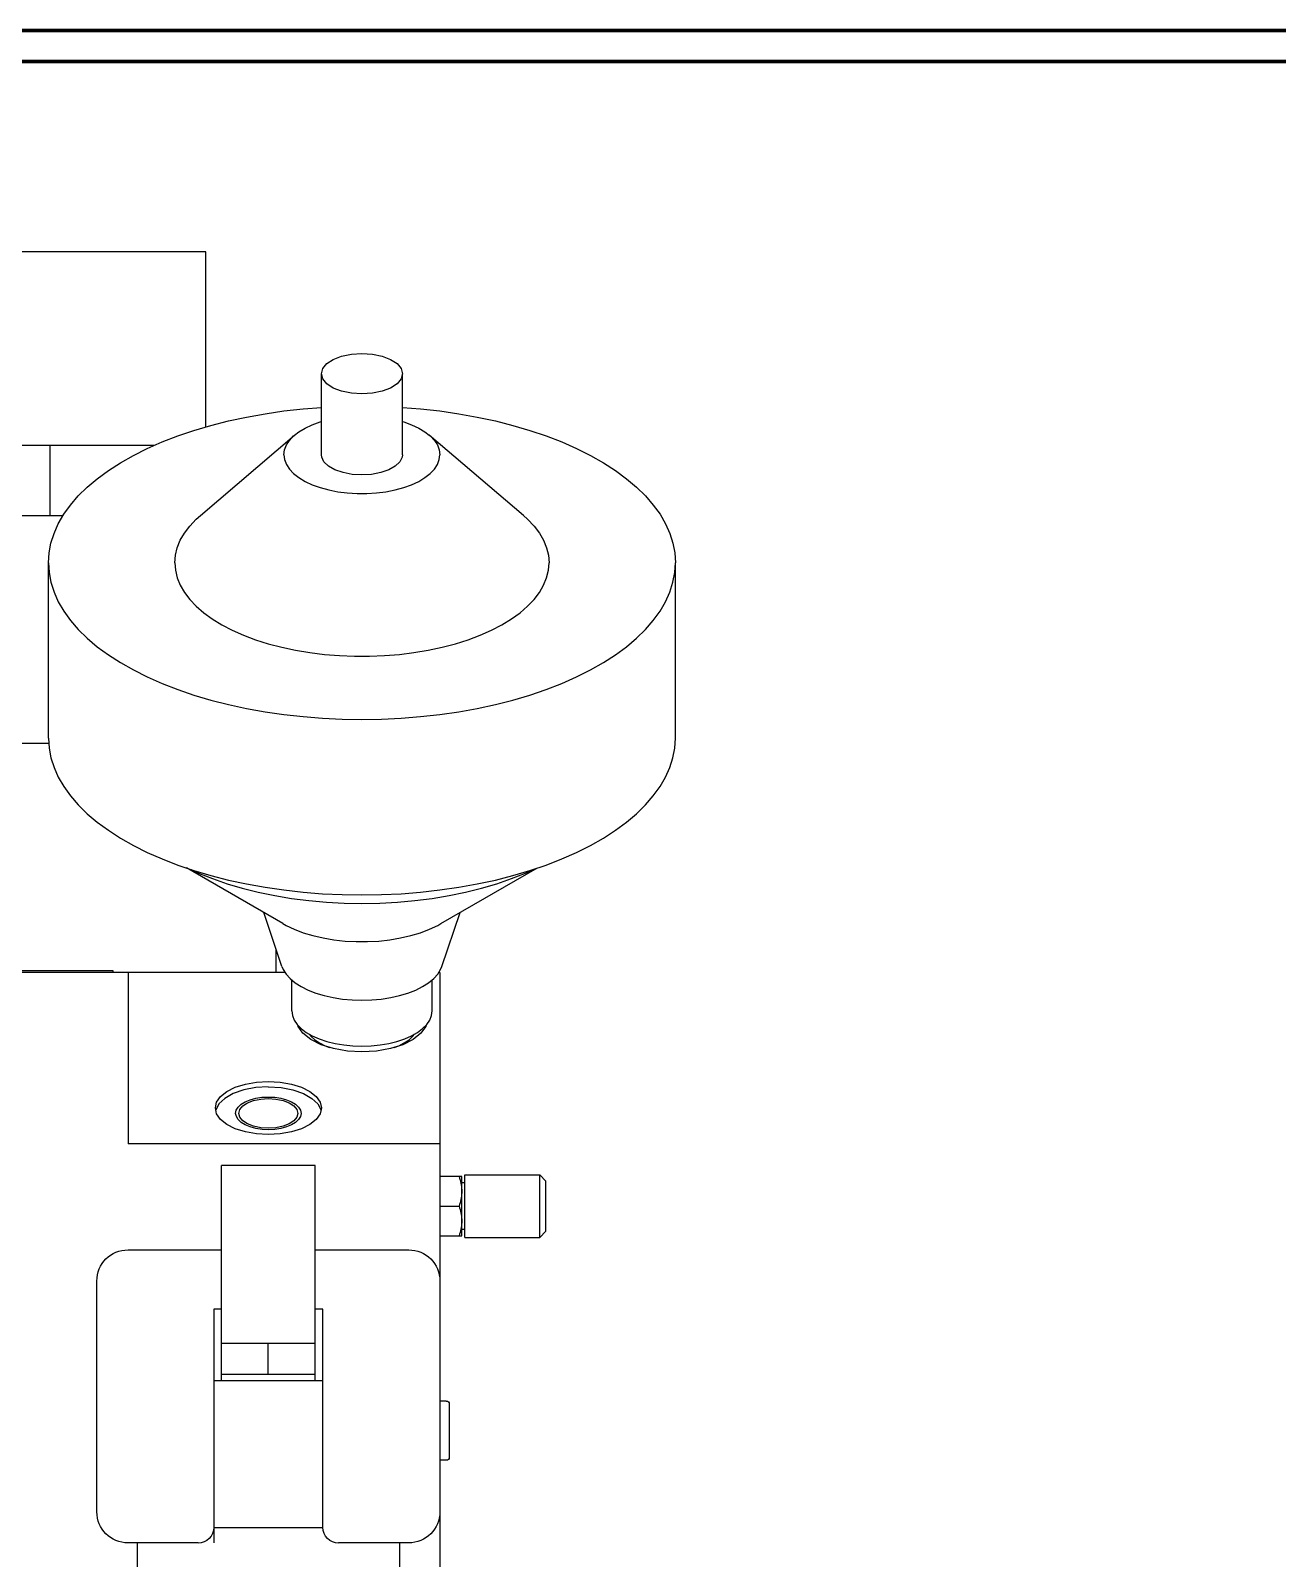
# Model space of a CAD drawing. Extents: x 0 to 34, y 0 to 22.
# Drawn here: x 9.833 to 11.67, y 8.605 to 10.855 of the extents above; entities that cross this region are included whole.
import ezdxf

# ---------------------------------------------------------------- set-up
doc = ezdxf.new("R2010")
doc.units = 0
doc.header["$LTSCALE"] = 0.375
doc.header["$MEASUREMENT"] = 0
doc.linetypes.add('PHANTOM', pattern=[2.5, 1.25, -0.25, 0.25, -0.25, 0.25, -0.25])
doc.layers.get('0').update_dxf_attribs({"color": 4})
for name, color, linetype in [('_GEOM_251_CONT_67108_0_LEFT_', 251, 'Continuous'), ('_GEOM_251_PHAN_67108_0_LEFT_', 251, 'PHANTOM'), ('TEXT', 7, 'Continuous')]:
    doc.layers.add(name, color=color, linetype=linetype)

# ---------------------------------------------------------------- blocks, each defined once
blk = doc.blocks.new('A$C30462145')
at = {"layer": '_GEOM_251_CONT_67108_0_LEFT_', "linetype": 'Continuous', "lineweight": -3}
for p, q in [((-0.5452, 3.2184), (-0.5497, 3.2142)), ((-0.5393, 3.222), (-0.5452, 3.2184)), ((-0.5319, 3.225), (-0.5393, 3.222)), ((-0.5236, 3.2272), (-0.5319, 3.225)), ((-0.5146, 3.2286), (-0.5236, 3.2272)), ((-0.5052, 3.229), (-0.5146, 3.2286)), ((-0.4957, 3.2286), (-0.5052, 3.229)), ((-0.4867, 3.2272), (-0.4957, 3.2286)), ((-0.4785, 3.225), (-0.4867, 3.2272)), ((-0.4712, 3.222), (-0.4785, 3.225)), ((-0.4652, 3.2183), (-0.4712, 3.222)), ((-0.5524, 3.2097), (-0.5534, 3.205)), ((-0.5534, 3.205), (-0.5525, 3.2003)), ((-0.5525, 3.2003), (-0.5498, 3.1958)), ((-0.5497, 3.2142), (-0.5524, 3.2097)), ((-0.4607, 3.2141), (-0.4652, 3.2183)), ((-0.4608, 3.1957), (-0.4581, 3.2002)), ((-0.458, 3.2096), (-0.4607, 3.2141)), ((-0.4581, 3.2002), (-0.4571, 3.205)), ((-0.4571, 3.205), (-0.458, 3.2096)), ((-0.5498, 3.1958), (-0.5453, 3.1917)), ((-0.5453, 3.1917), (-0.5393, 3.188)), ((-0.5393, 3.188), (-0.532, 3.185)), ((-0.532, 3.185), (-0.5237, 3.1827)), ((-0.5237, 3.1827), (-0.5148, 3.1814)), ((-0.5148, 3.1814), (-0.5052, 3.1809)), ((-0.5052, 3.1809), (-0.4959, 3.1814)), ((-0.4959, 3.1814), (-0.4869, 3.1827)), ((-0.4869, 3.1827), (-0.4786, 3.1849)), ((-0.4786, 3.1849), (-0.4712, 3.188)), ((-0.4712, 3.188), (-0.4652, 3.1916)), ((-0.4652, 3.1916), (-0.4608, 3.1957))]:
    blk.add_line(p, q, dxfattribs=at)
at = {"layer": '_GEOM_251_PHAN_67108_0_LEFT_', "linetype": 'Continuous', "lineweight": -3, "ltscale": 0.1059}
blk.add_line((-0.4134, 4.2162), (-0.4134, 4.4738), dxfattribs=at)
at = {"layer": '_GEOM_251_PHAN_67108_0_LEFT_', "linetype": 'Continuous', "lineweight": -3, "ltscale": 0.9256}
blk.add_line((-0.4134, 4.4738), (0.4134, 4.4738), dxfattribs=at)
at = {"layer": '_GEOM_251_PHAN_67108_0_LEFT_', "linetype": 'Continuous', "lineweight": -3}
for p, q in [((-0.6585, 4.3234), (-0.6729, 4.3204)), ((-0.643, 4.3244), (-0.6585, 4.3234)), ((-0.6276, 4.3234), (-0.643, 4.3244)), ((-0.6132, 4.3204), (-0.6276, 4.3234)), ((-0.7007, 4.3023), (-0.7028, 4.2945)), ((-0.6948, 4.3095), (-0.7007, 4.3023)), ((-0.6853, 4.3156), (-0.6948, 4.3095)), ((-0.6729, 4.3204), (-0.6853, 4.3156)), ((-0.6008, 4.3156), (-0.6132, 4.3204)), ((-0.5913, 4.3095), (-0.6008, 4.3156)), ((-0.5854, 4.3023), (-0.5913, 4.3095)), ((-0.5833, 4.2945), (-0.5854, 4.3023)), ((-0.7028, 4.2945), (-0.7007, 4.2868)), ((-0.7007, 4.2868), (-0.6948, 4.2796)), ((-0.6948, 4.2796), (-0.6853, 4.2734)), ((-0.6008, 4.2734), (-0.5913, 4.2796)), ((-0.5913, 4.2796), (-0.5854, 4.2868)), ((-0.5854, 4.2868), (-0.5833, 4.2945)), ((-0.6853, 4.2734), (-0.6729, 4.2687)), ((-0.6729, 4.2687), (-0.6585, 4.2657)), ((-0.6585, 4.2657), (-0.643, 4.2647)), ((-0.643, 4.2647), (-0.6276, 4.2657)), ((-0.6276, 4.2657), (-0.6132, 4.2687)), ((-0.6132, 4.2687), (-0.6008, 4.2734)), ((-0.7857, 4.2356), (-0.813, 4.2307)), ((-0.7578, 4.2396), (-0.7857, 4.2356)), ((-0.7295, 4.2428), (-0.7578, 4.2396)), ((-0.7028, 4.2449), (-0.7295, 4.2428)), ((-0.5565, 4.2428), (-0.5833, 4.2449)), ((-0.5282, 4.2396), (-0.5565, 4.2428)), ((-0.5004, 4.2356), (-0.5282, 4.2396)), ((-0.4731, 4.2307), (-0.5004, 4.2356)), ((-0.8904, 4.211), (-0.9144, 4.2028)), ((-0.8654, 4.2183), (-0.8904, 4.211)), ((-0.8396, 4.2249), (-0.8654, 4.2183)), ((-0.813, 4.2307), (-0.8396, 4.2249)), ((-0.7359, 4.2089), (-0.7421, 4.2042)), ((-0.7268, 4.2145), (-0.7359, 4.2089)), ((-0.7162, 4.2194), (-0.7268, 4.2145)), ((-0.7046, 4.2237), (-0.7162, 4.2194)), ((-0.7028, 4.2242), (-0.7046, 4.2237)), ((-0.5815, 4.2237), (-0.5833, 4.2242)), ((-0.5698, 4.2194), (-0.5815, 4.2237)), ((-0.5593, 4.2145), (-0.5698, 4.2194)), ((-0.5501, 4.2089), (-0.5593, 4.2145)), ((-0.5439, 4.2042), (-0.5501, 4.2089)), ((-0.4465, 4.2249), (-0.4731, 4.2307)), ((-0.4207, 4.2183), (-0.4465, 4.2249)), ((-0.3957, 4.211), (-0.4207, 4.2183)), ((-0.3717, 4.2028), (-0.3957, 4.211)), ((-0.9373, 4.1939), (-0.959, 4.1843)), ((-0.9144, 4.2028), (-0.9373, 4.1939)), ((-0.7543, 4.1895), (-0.757, 4.1824)), ((-0.7498, 4.1963), (-0.7543, 4.1895)), ((-0.7437, 4.2029), (-0.7498, 4.1963)), ((-0.7421, 4.2042), (-0.7437, 4.2029)), ((-0.5424, 4.2029), (-0.5439, 4.2042)), ((-0.5363, 4.1963), (-0.5424, 4.2029)), ((-0.5318, 4.1895), (-0.5363, 4.1963)), ((-0.5291, 4.1824), (-0.5318, 4.1895)), ((-0.3488, 4.1939), (-0.3717, 4.2028)), ((-0.327, 4.1843), (-0.3488, 4.1939)), ((-0.9795, 4.1741), (-0.9987, 4.1632)), ((-0.959, 4.1843), (-0.9795, 4.1741)), ((-0.757, 4.1824), (-0.7579, 4.1752)), ((-0.757, 4.168), (-0.7579, 4.1752)), ((-0.7543, 4.1609), (-0.757, 4.168)), ((-0.7028, 4.1752), (-0.7023, 4.1716)), ((-0.7023, 4.1716), (-0.6989, 4.1646)), ((-0.6989, 4.1646), (-0.6922, 4.1582)), ((-0.5939, 4.1582), (-0.5872, 4.1646)), ((-0.5872, 4.1646), (-0.5838, 4.1716)), ((-0.5838, 4.1716), (-0.5833, 4.1752)), ((-0.5291, 4.168), (-0.5318, 4.1609)), ((-0.5282, 4.1752), (-0.5291, 4.1824)), ((-0.5282, 4.1752), (-0.5291, 4.168)), ((-0.3065, 4.1741), (-0.327, 4.1843)), ((-0.2874, 4.1632), (-0.3065, 4.1741)), ((-1.0165, 4.1517), (-1.0328, 4.1398)), ((-0.9987, 4.1632), (-1.0165, 4.1517)), ((-0.7498, 4.1541), (-0.7543, 4.1609)), ((-0.7437, 4.1475), (-0.7498, 4.1541)), ((-0.7359, 4.1414), (-0.7437, 4.1475)), ((-0.7268, 4.1359), (-0.7359, 4.1414)), ((-0.6922, 4.1582), (-0.6826, 4.1528)), ((-0.6826, 4.1528), (-0.6708, 4.1488)), ((-0.6708, 4.1488), (-0.6573, 4.1462)), ((-0.6573, 4.1462), (-0.643, 4.1453)), ((-0.643, 4.1453), (-0.6288, 4.1462)), ((-0.6288, 4.1462), (-0.6153, 4.1488)), ((-0.6153, 4.1488), (-0.6034, 4.1528)), ((-0.6034, 4.1528), (-0.5939, 4.1582)), ((-0.5501, 4.1414), (-0.5593, 4.1359)), ((-0.5424, 4.1475), (-0.5501, 4.1414)), ((-0.5363, 4.1541), (-0.5424, 4.1475)), ((-0.5318, 4.1609), (-0.5363, 4.1541)), ((-0.2696, 4.1517), (-0.2874, 4.1632)), ((-0.2533, 4.1398), (-0.2696, 4.1517)), ((-1.0476, 4.1273), (-1.0607, 4.1144)), ((-1.0328, 4.1398), (-1.0476, 4.1273)), ((-0.7162, 4.131), (-0.7268, 4.1359)), ((-0.7046, 4.1267), (-0.7162, 4.131)), ((-0.6919, 4.1232), (-0.7046, 4.1267)), ((-0.6785, 4.1206), (-0.6919, 4.1232)), ((-0.6646, 4.1188), (-0.6785, 4.1206)), ((-0.6503, 4.1179), (-0.6646, 4.1188)), ((-0.6215, 4.1188), (-0.6358, 4.1179)), ((-0.6076, 4.1206), (-0.6215, 4.1188)), ((-0.5942, 4.1232), (-0.6076, 4.1206)), ((-0.5815, 4.1267), (-0.5942, 4.1232)), ((-0.5698, 4.131), (-0.5815, 4.1267)), ((-0.5593, 4.1359), (-0.5698, 4.131)), ((-0.2385, 4.1273), (-0.2533, 4.1398)), ((-0.2254, 4.1144), (-0.2385, 4.1273)), ((-1.0722, 4.101), (-1.0821, 4.0874)), ((-1.0607, 4.1144), (-1.0722, 4.101)), ((-0.6358, 4.1179), (-0.6503, 4.1179)), ((-0.2138, 4.101), (-0.2254, 4.1144)), ((-0.204, 4.0874), (-0.2138, 4.101)), ((-1.0821, 4.0874), (-1.0902, 4.0735)), ((-0.8871, 4.0801), (-0.8966, 4.0701)), ((-0.8809, 4.0857), (-0.8871, 4.0801)), ((-0.399, 4.0801), (-0.4052, 4.0857)), ((-0.3895, 4.0701), (-0.399, 4.0801)), ((-0.1959, 4.0735), (-0.204, 4.0874)), ((-1.0965, 4.0593), (-1.101, 4.045)), ((-1.0902, 4.0735), (-1.0965, 4.0593)), ((-0.9045, 4.0597), (-0.9106, 4.0491)), ((-0.8966, 4.0701), (-0.9045, 4.0597)), ((-0.3816, 4.0597), (-0.3895, 4.0701)), ((-0.3755, 4.0491), (-0.3816, 4.0597)), ((-0.1896, 4.0593), (-0.1959, 4.0735)), ((-0.1851, 4.045), (-0.1896, 4.0593)), ((-1.1037, 4.0306), (-1.1047, 4.0161)), ((-1.101, 4.045), (-1.1037, 4.0306)), ((-0.9151, 4.0382), (-0.9177, 4.0272)), ((-0.9106, 4.0491), (-0.9151, 4.0382)), ((-0.371, 4.0382), (-0.3755, 4.0491)), ((-0.3683, 4.0272), (-0.371, 4.0382)), ((-0.1823, 4.0306), (-0.1851, 4.045)), ((-0.1814, 4.0161), (-0.1823, 4.0306)), ((-1.1037, 4.0016), (-1.1047, 4.0161)), ((-0.9177, 4.0272), (-0.9186, 4.0161)), ((-0.9177, 4.005), (-0.9186, 4.0161)), ((-0.3675, 4.0161), (-0.3683, 4.0272)), ((-0.3675, 4.0161), (-0.3683, 4.005)), ((-0.1814, 4.0161), (-0.1823, 4.0016)), ((-1.101, 3.9872), (-1.1037, 4.0016)), ((-1.0965, 3.9728), (-1.101, 3.9872)), ((-0.9151, 3.994), (-0.9177, 4.005)), ((-0.9106, 3.9831), (-0.9151, 3.994)), ((-0.371, 3.994), (-0.3755, 3.9831)), ((-0.3683, 4.005), (-0.371, 3.994)), ((-0.1851, 3.9872), (-0.1896, 3.9728)), ((-0.1823, 4.0016), (-0.1851, 3.9872)), ((-1.0902, 3.9587), (-1.0965, 3.9728)), ((-0.9045, 3.9724), (-0.9106, 3.9831)), ((-0.8966, 3.9621), (-0.9045, 3.9724)), ((-0.8871, 3.952), (-0.8966, 3.9621)), ((-0.3895, 3.9621), (-0.399, 3.952)), ((-0.3816, 3.9724), (-0.3895, 3.9621)), ((-0.3755, 3.9831), (-0.3816, 3.9724)), ((-0.1896, 3.9728), (-0.1959, 3.9587)), ((-1.0821, 3.9448), (-1.0902, 3.9587)), ((-1.0722, 3.9311), (-1.0821, 3.9448)), ((-0.876, 3.9424), (-0.8871, 3.952)), ((-0.8634, 3.9333), (-0.876, 3.9424)), ((-0.4101, 3.9424), (-0.4227, 3.9333)), ((-0.399, 3.952), (-0.4101, 3.9424)), ((-0.204, 3.9448), (-0.2138, 3.9311)), ((-0.1959, 3.9587), (-0.204, 3.9448)), ((-1.0607, 3.9178), (-1.0722, 3.9311)), ((-1.0476, 3.9049), (-1.0607, 3.9178)), ((-0.8493, 3.9247), (-0.8634, 3.9333)), ((-0.834, 3.9167), (-0.8493, 3.9247)), ((-0.8173, 3.9093), (-0.834, 3.9167)), ((-0.4521, 3.9167), (-0.4687, 3.9093)), ((-0.4368, 3.9247), (-0.4521, 3.9167)), ((-0.4227, 3.9333), (-0.4368, 3.9247)), ((-0.2254, 3.9178), (-0.2385, 3.9049)), ((-0.2138, 3.9311), (-0.2254, 3.9178)), ((-1.0328, 3.8924), (-1.0476, 3.9049)), ((-0.7996, 3.9027), (-0.8173, 3.9093)), ((-0.7808, 3.8967), (-0.7996, 3.9027)), ((-0.7612, 3.8916), (-0.7808, 3.8967)), ((-0.5052, 3.8967), (-0.5249, 3.8916)), ((-0.4865, 3.9027), (-0.5052, 3.8967)), ((-0.4687, 3.9093), (-0.4865, 3.9027)), ((-0.2385, 3.9049), (-0.2533, 3.8924)), ((-1.0165, 3.8804), (-1.0328, 3.8924)), ((-0.9987, 3.869), (-1.0165, 3.8804)), ((-0.7408, 3.8872), (-0.7612, 3.8916)), ((-0.7197, 3.8837), (-0.7408, 3.8872)), ((-0.6982, 3.8811), (-0.7197, 3.8837)), ((-0.6763, 3.8793), (-0.6982, 3.8811)), ((-0.6541, 3.8784), (-0.6763, 3.8793)), ((-0.6319, 3.8784), (-0.6541, 3.8784)), ((-0.6098, 3.8793), (-0.6319, 3.8784)), ((-0.5879, 3.8811), (-0.6098, 3.8793)), ((-0.5664, 3.8837), (-0.5879, 3.8811)), ((-0.5453, 3.8872), (-0.5664, 3.8837)), ((-0.5249, 3.8916), (-0.5453, 3.8872)), ((-0.2696, 3.8804), (-0.2874, 3.869)), ((-0.2533, 3.8924), (-0.2696, 3.8804)), ((-0.9795, 3.8581), (-0.9987, 3.869)), ((-0.959, 3.8478), (-0.9795, 3.8581)), ((-0.3065, 3.8581), (-0.327, 3.8478)), ((-0.2874, 3.869), (-0.3065, 3.8581)), ((-0.9373, 3.8382), (-0.959, 3.8478)), ((-0.9144, 3.8294), (-0.9373, 3.8382)), ((-0.8904, 3.8212), (-0.9144, 3.8294)), ((-0.3717, 3.8294), (-0.3957, 3.8212)), ((-0.3488, 3.8382), (-0.3717, 3.8294)), ((-0.327, 3.8478), (-0.3488, 3.8382)), ((-0.8654, 3.8138), (-0.8904, 3.8212)), ((-0.8396, 3.8072), (-0.8654, 3.8138)), ((-0.813, 3.8015), (-0.8396, 3.8072)), ((-0.4465, 3.8072), (-0.4731, 3.8015)), ((-0.4207, 3.8138), (-0.4465, 3.8072)), ((-0.3957, 3.8212), (-0.4207, 3.8138)), ((-0.7857, 3.7966), (-0.813, 3.8015)), ((-0.7578, 3.7925), (-0.7857, 3.7966)), ((-0.7295, 3.7894), (-0.7578, 3.7925)), ((-0.7009, 3.7871), (-0.7295, 3.7894)), ((-0.672, 3.7857), (-0.7009, 3.7871)), ((-0.643, 3.7853), (-0.672, 3.7857)), ((-0.6141, 3.7857), (-0.643, 3.7853)), ((-0.5852, 3.7871), (-0.6141, 3.7857)), ((-0.5565, 3.7894), (-0.5852, 3.7871)), ((-0.5282, 3.7925), (-0.5565, 3.7894)), ((-0.5004, 3.7966), (-0.5282, 3.7925)), ((-0.4731, 3.8015), (-0.5004, 3.7966)), ((-1.1037, 3.743), (-1.1047, 3.7575)), ((-1.101, 3.7286), (-1.1037, 3.743)), ((-0.1823, 3.743), (-0.1851, 3.7286)), ((-0.1814, 3.7575), (-0.1823, 3.743)), ((-1.0965, 3.7143), (-1.101, 3.7286)), ((-1.0902, 3.7001), (-1.0965, 3.7143)), ((-0.1896, 3.7143), (-0.1959, 3.7001)), ((-0.1851, 3.7286), (-0.1896, 3.7143)), ((-1.0821, 3.6862), (-1.0902, 3.7001)), ((-0.1959, 3.7001), (-0.204, 3.6862)), ((-1.0722, 3.6726), (-1.0821, 3.6862)), ((-1.0607, 3.6592), (-1.0722, 3.6726)), ((-0.2138, 3.6726), (-0.2254, 3.6592)), ((-0.204, 3.6862), (-0.2138, 3.6726)), ((-1.0476, 3.6463), (-1.0607, 3.6592)), ((-1.0328, 3.6338), (-1.0476, 3.6463)), ((-0.2385, 3.6463), (-0.2533, 3.6338)), ((-0.2254, 3.6592), (-0.2385, 3.6463)), ((-1.0165, 3.6219), (-1.0328, 3.6338)), ((-0.2533, 3.6338), (-0.2696, 3.6219)), ((-0.9987, 3.6104), (-1.0165, 3.6219)), ((-0.9795, 3.5995), (-0.9987, 3.6104)), ((-0.2874, 3.6104), (-0.3065, 3.5995)), ((-0.2696, 3.6219), (-0.2874, 3.6104)), ((-0.959, 3.5893), (-0.9795, 3.5995)), ((-0.9373, 3.5797), (-0.959, 3.5893)), ((-0.9144, 3.5708), (-0.9373, 3.5797)), ((-0.3488, 3.5797), (-0.3717, 3.5708)), ((-0.327, 3.5893), (-0.3488, 3.5797)), ((-0.3065, 3.5995), (-0.327, 3.5893)), ((-0.8904, 3.5626), (-0.9144, 3.5708)), ((-0.8837, 3.559), (-0.8945, 3.564)), ((-0.8654, 3.5553), (-0.8904, 3.5626)), ((-0.8633, 3.5508), (-0.8837, 3.559)), ((-0.4024, 3.559), (-0.4228, 3.5508)), ((-0.3957, 3.5626), (-0.4207, 3.5553)), ((-0.3916, 3.564), (-0.4024, 3.559)), ((-0.3717, 3.5708), (-0.3957, 3.5626)), ((-0.8396, 3.5487), (-0.8654, 3.5553)), ((-0.8417, 3.5433), (-0.8633, 3.5508)), ((-0.8191, 3.5366), (-0.8417, 3.5433)), ((-0.813, 3.5429), (-0.8396, 3.5487)), ((-0.7957, 3.5307), (-0.8191, 3.5366)), ((-0.7857, 3.538), (-0.813, 3.5429)), ((-0.7578, 3.534), (-0.7857, 3.538)), ((-0.7295, 3.5308), (-0.7578, 3.534)), ((-0.5282, 3.534), (-0.5565, 3.5308)), ((-0.5004, 3.538), (-0.5282, 3.534)), ((-0.4731, 3.5429), (-0.5004, 3.538)), ((-0.4669, 3.5366), (-0.4904, 3.5307)), ((-0.4465, 3.5487), (-0.4731, 3.5429)), ((-0.4444, 3.5433), (-0.4669, 3.5366)), ((-0.4207, 3.5553), (-0.4465, 3.5487)), ((-0.4228, 3.5508), (-0.4444, 3.5433)), ((-0.7715, 3.5257), (-0.7957, 3.5307)), ((-0.7466, 3.5216), (-0.7715, 3.5257)), ((-0.7212, 3.5183), (-0.7466, 3.5216)), ((-0.7009, 3.5285), (-0.7295, 3.5308)), ((-0.6953, 3.516), (-0.7212, 3.5183)), ((-0.672, 3.5272), (-0.7009, 3.5285)), ((-0.6693, 3.5146), (-0.6953, 3.516)), ((-0.643, 3.5267), (-0.672, 3.5272)), ((-0.643, 3.5141), (-0.6693, 3.5146)), ((-0.6141, 3.5272), (-0.643, 3.5267)), ((-0.6168, 3.5146), (-0.643, 3.5141)), ((-0.5907, 3.516), (-0.6168, 3.5146)), ((-0.5852, 3.5285), (-0.6141, 3.5272)), ((-0.5649, 3.5183), (-0.5907, 3.516)), ((-0.5565, 3.5308), (-0.5852, 3.5285)), ((-0.5395, 3.5216), (-0.5649, 3.5183)), ((-0.5146, 3.5257), (-0.5395, 3.5216)), ((-0.4904, 3.5307), (-0.5146, 3.5257)), ((-0.7548, 3.4819), (-0.7593, 3.4844)), ((-0.7427, 3.4761), (-0.7548, 3.4819)), ((-0.7294, 3.4711), (-0.7427, 3.4761)), ((-0.7151, 3.4668), (-0.7294, 3.4711)), ((-0.7, 3.4633), (-0.7151, 3.4668)), ((-0.571, 3.4668), (-0.5861, 3.4633)), ((-0.5567, 3.4711), (-0.571, 3.4668)), ((-0.5434, 3.4761), (-0.5567, 3.4711)), ((-0.5313, 3.4819), (-0.5434, 3.4761)), ((-0.5267, 3.4844), (-0.5313, 3.4819)), ((-0.6842, 3.4606), (-0.7, 3.4633)), ((-0.6679, 3.4588), (-0.6842, 3.4606)), ((-0.6514, 3.4579), (-0.6679, 3.4588)), ((-0.6347, 3.4579), (-0.6514, 3.4579)), ((-0.6182, 3.4588), (-0.6347, 3.4579)), ((-0.6019, 3.4606), (-0.6182, 3.4588)), ((-0.5861, 3.4633), (-0.6019, 3.4606)), ((-0.759, 3.4171), (-0.7608, 3.4214)), ((-0.5253, 3.4214), (-0.5271, 3.4171)), ((-0.7547, 3.4102), (-0.759, 3.4171)), ((-0.7488, 3.4036), (-0.7547, 3.4102)), ((-0.7413, 3.3974), (-0.7488, 3.4036)), ((-0.5373, 3.4036), (-0.5448, 3.3974)), ((-0.5314, 3.4102), (-0.5373, 3.4036)), ((-0.5271, 3.4171), (-0.5314, 3.4102)), ((-0.7324, 3.3917), (-0.7413, 3.3974)), ((-0.7222, 3.3866), (-0.7324, 3.3917)), ((-0.7109, 3.3822), (-0.7222, 3.3866)), ((-0.6985, 3.3785), (-0.7109, 3.3822)), ((-0.6854, 3.3755), (-0.6985, 3.3785)), ((-0.5875, 3.3785), (-0.6007, 3.3755)), ((-0.5752, 3.3822), (-0.5875, 3.3785)), ((-0.5639, 3.3866), (-0.5752, 3.3822)), ((-0.5537, 3.3917), (-0.5639, 3.3866)), ((-0.5448, 3.3974), (-0.5537, 3.3917)), ((-0.7455, 3.349), (-0.7464, 3.3558)), ((-0.6716, 3.3734), (-0.6854, 3.3755)), ((-0.6574, 3.3721), (-0.6716, 3.3734)), ((-0.643, 3.3716), (-0.6574, 3.3721)), ((-0.6286, 3.3721), (-0.643, 3.3716)), ((-0.6145, 3.3734), (-0.6286, 3.3721)), ((-0.6007, 3.3755), (-0.6145, 3.3734)), ((-0.5397, 3.3558), (-0.5406, 3.349)), ((-0.7429, 3.3424), (-0.7455, 3.349)), ((-0.7385, 3.336), (-0.7429, 3.3424)), ((-0.7375, 3.335), (-0.7371, 3.3331)), ((-0.7371, 3.3331), (-0.7299, 3.3229)), ((-0.5561, 3.3229), (-0.549, 3.3331)), ((-0.5476, 3.336), (-0.5535, 3.3299)), ((-0.549, 3.3331), (-0.5486, 3.335)), ((-0.5406, 3.349), (-0.5432, 3.3424)), ((-0.725, 3.3243), (-0.7325, 3.3299)), ((-0.7299, 3.3229), (-0.7185, 3.3138)), ((-0.7161, 3.3192), (-0.725, 3.3243)), ((-0.7182, 3.3187), (-0.7205, 3.3217)), ((-0.7185, 3.3138), (-0.7032, 3.3061)), ((-0.7126, 3.3135), (-0.7182, 3.3187)), ((-0.706, 3.3148), (-0.7161, 3.3192)), ((-0.7055, 3.3088), (-0.7126, 3.3135)), ((-0.6947, 3.311), (-0.706, 3.3148)), ((-0.6972, 3.3046), (-0.7055, 3.3088)), ((-0.6826, 3.308), (-0.6947, 3.311)), ((-0.5914, 3.311), (-0.6035, 3.308)), ((-0.5801, 3.3148), (-0.5914, 3.311)), ((-0.5806, 3.3088), (-0.5889, 3.3046)), ((-0.5829, 3.3061), (-0.5676, 3.3138)), ((-0.5735, 3.3135), (-0.5806, 3.3088)), ((-0.57, 3.3192), (-0.5801, 3.3148)), ((-0.5678, 3.3187), (-0.5735, 3.3135)), ((-0.5611, 3.3243), (-0.57, 3.3192)), ((-0.5656, 3.3217), (-0.5678, 3.3187)), ((-0.5676, 3.3138), (-0.5561, 3.3229)), ((-0.5535, 3.3299), (-0.5611, 3.3243)), ((-0.7032, 3.3061), (-0.6849, 3.3004)), ((-0.6906, 3.3022), (-0.6972, 3.3046)), ((-0.6849, 3.3004), (-0.6645, 3.2968)), ((-0.6698, 3.3059), (-0.6826, 3.308)), ((-0.6565, 3.3045), (-0.6698, 3.3059)), ((-0.643, 3.3041), (-0.6565, 3.3045)), ((-0.6296, 3.3045), (-0.643, 3.3041)), ((-0.643, 3.2956), (-0.6216, 3.2968)), ((-0.6163, 3.3059), (-0.6296, 3.3045)), ((-0.6216, 3.2968), (-0.6012, 3.3004)), ((-0.6035, 3.308), (-0.6163, 3.3059)), ((-0.6012, 3.3004), (-0.5829, 3.3061)), ((-0.5889, 3.3046), (-0.5954, 3.3022)), ((-0.5539, 3.2434), (-0.5663, 3.2373)), ((-0.5391, 3.2481), (-0.5539, 3.2434)), ((-0.5239, 3.2429), (-0.5415, 3.2395)), ((-0.5226, 3.251), (-0.5391, 3.2481)), ((-0.5052, 3.244), (-0.5239, 3.2429)), ((-0.5052, 3.252), (-0.5226, 3.251)), ((-0.4879, 3.251), (-0.5052, 3.252)), ((-0.5052, 3.244), (-0.4866, 3.2429)), ((-0.4714, 3.2481), (-0.4879, 3.251)), ((-0.4866, 3.2429), (-0.469, 3.2395)), ((-0.4566, 3.2434), (-0.4714, 3.2481)), ((-0.4442, 3.2373), (-0.4566, 3.2434)), ((-0.5814, 3.2216), (-0.5833, 3.2129)), ((-0.5756, 3.2299), (-0.5814, 3.2216)), ((-0.5695, 3.2271), (-0.5783, 3.2188)), ((-0.5663, 3.2373), (-0.5756, 3.2299)), ((-0.557, 3.2342), (-0.5695, 3.2271)), ((-0.5415, 3.2395), (-0.557, 3.2342)), ((-0.5361, 3.2204), (-0.543, 3.2159)), ((-0.5271, 3.2239), (-0.5361, 3.2204)), ((-0.5165, 3.226), (-0.5271, 3.2239)), ((-0.5052, 3.2268), (-0.5165, 3.226)), ((-0.494, 3.226), (-0.5052, 3.2268)), ((-0.4834, 3.2239), (-0.494, 3.226)), ((-0.4744, 3.2204), (-0.4834, 3.2239)), ((-0.4675, 3.2159), (-0.4744, 3.2204)), ((-0.469, 3.2395), (-0.4535, 3.2342)), ((-0.4535, 3.2342), (-0.441, 3.2271)), ((-0.4349, 3.2299), (-0.4442, 3.2373)), ((-0.441, 3.2271), (-0.4322, 3.2188)), ((-0.4291, 3.2216), (-0.4349, 3.2299)), ((-0.4272, 3.2129), (-0.4291, 3.2216)), ((-0.5833, 3.2129), (-0.5814, 3.2042)), ((-0.5814, 3.2042), (-0.5756, 3.196)), ((-0.5756, 3.196), (-0.5663, 3.1886)), ((-0.5474, 3.2106), (-0.5489, 3.205)), ((-0.5489, 3.205), (-0.5474, 3.1993)), ((-0.543, 3.2159), (-0.5474, 3.2106)), ((-0.5474, 3.1993), (-0.543, 3.1941)), ((-0.4631, 3.2106), (-0.4675, 3.2159)), ((-0.4675, 3.1941), (-0.4631, 3.1993)), ((-0.4616, 3.205), (-0.4631, 3.2106)), ((-0.4631, 3.1993), (-0.4616, 3.205)), ((-0.4442, 3.1886), (-0.4349, 3.196)), ((-0.4349, 3.196), (-0.4291, 3.2042)), ((-0.4291, 3.2042), (-0.4272, 3.2129)), ((-0.5663, 3.1886), (-0.5539, 3.1824)), ((-0.5539, 3.1824), (-0.5391, 3.1777)), ((-0.543, 3.1941), (-0.5361, 3.1895)), ((-0.5391, 3.1777), (-0.5226, 3.1749)), ((-0.5361, 3.1895), (-0.5271, 3.1861)), ((-0.5271, 3.1861), (-0.5165, 3.1839)), ((-0.5226, 3.1749), (-0.5052, 3.1739)), ((-0.5165, 3.1839), (-0.5052, 3.1832)), ((-0.5052, 3.1832), (-0.494, 3.1839)), ((-0.5052, 3.1739), (-0.4879, 3.1749)), ((-0.494, 3.1839), (-0.4834, 3.1861)), ((-0.4879, 3.1749), (-0.4714, 3.1777)), ((-0.4834, 3.1861), (-0.4744, 3.1895)), ((-0.4744, 3.1895), (-0.4675, 3.1941)), ((-0.4714, 3.1777), (-0.4566, 3.1824)), ((-0.4566, 3.1824), (-0.4442, 3.1886)), ((-0.7877, 3.1068), (-0.7883, 3.1044)), ((-0.7869, 3.1093), (-0.7877, 3.1068)), ((-0.7861, 3.1119), (-0.7869, 3.1093)), ((-0.7898, 3.0948), (-0.79, 3.0924)), ((-0.79, 3.0924), (-0.79, 3.0901)), ((-0.79, 3.0901), (-0.79, 3.0877)), ((-0.79, 3.0877), (-0.7898, 3.0853)), ((-0.7896, 3.0972), (-0.7898, 3.0948)), ((-0.7898, 3.0853), (-0.7896, 3.0829)), ((-0.7892, 3.0996), (-0.7896, 3.0972)), ((-0.7888, 3.102), (-0.7892, 3.0996)), ((-0.7883, 3.1044), (-0.7888, 3.102)), ((-0.7896, 3.0829), (-0.7892, 3.0805)), ((-0.7892, 3.0805), (-0.7888, 3.0781)), ((-0.7888, 3.0781), (-0.7883, 3.0757)), ((-0.7883, 3.0757), (-0.7877, 3.0733)), ((-0.7877, 3.0632), (-0.7883, 3.0608)), ((-0.7877, 3.0733), (-0.7869, 3.0708)), ((-0.7869, 3.0657), (-0.7877, 3.0632)), ((-0.7869, 3.0708), (-0.7861, 3.0682)), ((-0.7861, 3.0682), (-0.7869, 3.0657)), ((-0.7898, 3.0512), (-0.79, 3.0488)), ((-0.79, 3.0488), (-0.79, 3.0464)), ((-0.79, 3.0464), (-0.79, 3.044)), ((-0.79, 3.044), (-0.7898, 3.0417)), ((-0.7896, 3.0536), (-0.7898, 3.0512)), ((-0.7898, 3.0417), (-0.7896, 3.0393)), ((-0.7892, 3.0559), (-0.7896, 3.0536)), ((-0.7896, 3.0393), (-0.7892, 3.0369)), ((-0.7888, 3.0583), (-0.7892, 3.0559)), ((-0.7883, 3.0608), (-0.7888, 3.0583)), ((-0.7892, 3.0369), (-0.7888, 3.0345)), ((-0.7888, 3.0345), (-0.7883, 3.0321)), ((-0.7883, 3.0321), (-0.7877, 3.0297)), ((-0.7877, 3.0297), (-0.7869, 3.0272)), ((-0.7869, 3.0272), (-0.7861, 3.0246))]:
    blk.add_line(p, q, dxfattribs=at)
at = {"layer": '_GEOM_251_PHAN_67108_0_LEFT_', "linetype": 'Continuous', "lineweight": -3, "ltscale": 0.0491}
for p, q in [((-0.7028, 4.1752), (-0.7028, 4.2945)), ((-0.5833, 4.1752), (-0.5833, 4.2945))]:
    blk.add_line(p, q, dxfattribs=at)
at = {"layer": '_GEOM_251_PHAN_67108_0_LEFT_', "linetype": 'Continuous', "lineweight": -3, "ltscale": 0.075}
for p, q in [((-0.8809, 4.0857), (-0.7421, 4.2042)), ((-0.4052, 4.0857), (-0.5439, 4.2042))]:
    blk.add_line(p, q, dxfattribs=at)
at = {"layer": '_GEOM_251_PHAN_67108_0_LEFT_', "linetype": 'Continuous', "lineweight": -3, "ltscale": 0.3088}
blk.add_line((0.4134, 4.189), (-0.3376, 4.189), dxfattribs=at)
at = {"layer": '_GEOM_251_PHAN_67108_0_LEFT_', "linetype": 'Continuous', "lineweight": -3, "ltscale": 0.0425}
for p, q in [((-0.1837, 4.0856), (-0.1837, 4.189)), ((-0.7119, 2.5722), (-0.6086, 2.5722)), ((-0.4019, 2.5722), (-0.2986, 2.5722))]:
    blk.add_line(p, q, dxfattribs=at)
at = {"layer": '_GEOM_251_PHAN_67108_0_LEFT_', "linetype": 'Continuous', "lineweight": -3, "ltscale": 0.2157}
blk.add_line((0.3215, 4.0856), (-0.203, 4.0856), dxfattribs=at)
at = {"layer": '_GEOM_251_PHAN_67108_0_LEFT_', "linetype": 'Continuous', "lineweight": -3, "ltscale": 0.1063}
for p, q in [((-1.1047, 3.7575), (-1.1047, 4.0161)), ((-0.1814, 3.7575), (-0.1814, 4.0161))]:
    blk.add_line(p, q, dxfattribs=at)
at = {"layer": '_GEOM_251_PHAN_67108_0_LEFT_', "linetype": 'Continuous', "lineweight": -3, "ltscale": 0.1842}
blk.add_line((0.5167, 3.7503), (-0.1819, 3.7503), dxfattribs=at)
at = {"layer": '_GEOM_251_PHAN_67108_0_LEFT_', "linetype": 'Continuous', "lineweight": -3, "ltscale": 0.0675}
for p, q in [((-0.7593, 3.4844), (-0.9015, 3.5664)), ((-0.5267, 3.4844), (-0.3846, 3.5664))]:
    blk.add_line(p, q, dxfattribs=at)
at = {"layer": '_GEOM_251_PHAN_67108_0_LEFT_', "linetype": 'Continuous', "lineweight": -3, "ltscale": 0.0344}
for p, q in [((-0.7608, 3.4214), (-0.7876, 3.5007)), ((-0.5253, 3.4214), (-0.4985, 3.5007))]:
    blk.add_line(p, q, dxfattribs=at)
at = {"layer": '_GEOM_251_PHAN_67108_0_LEFT_', "linetype": 'Continuous', "lineweight": -3, "ltscale": 0.014}
blk.add_line((-0.5167, 3.4127), (-0.5167, 3.4467), dxfattribs=at)
at = {"layer": '_GEOM_251_PHAN_67108_0_LEFT_', "linetype": 'Continuous', "lineweight": -3, "ltscale": 0.4533}
blk.add_line((-0.7579, 3.4127), (-0.7579, 2.3104), dxfattribs=at)
at = {"layer": '_GEOM_251_PHAN_67108_0_LEFT_', "linetype": 'Continuous', "lineweight": -3, "ltscale": 0.0006}
blk.add_line((-0.7579, 3.4127), (-0.7563, 3.4127), dxfattribs=at)
at = {"layer": '_GEOM_251_PHAN_67108_0_LEFT_', "linetype": 'Continuous', "lineweight": -3, "ltscale": 0.0189}
for p, q in [((-0.7464, 3.3558), (-0.7464, 3.4016)), ((-0.5397, 3.3558), (-0.5397, 3.4016)), ((-0.5052, 2.8202), (-0.5052, 2.8661))]:
    blk.add_line(p, q, dxfattribs=at)
at = {"layer": '_GEOM_251_PHAN_67108_0_LEFT_', "linetype": 'Continuous', "lineweight": -3, "ltscale": 0.5295}
blk.add_line((-0.5298, 3.4127), (0.7579, 3.4127), dxfattribs=at)
at = {"layer": '_GEOM_251_PHAN_67108_0_LEFT_', "linetype": 'Continuous', "lineweight": -3, "ltscale": 0.1039}
blk.add_line((-0.2986, 3.4127), (-0.2986, 3.1601), dxfattribs=at)
at = {"layer": '_GEOM_251_PHAN_67108_0_LEFT_', "linetype": 'Continuous', "lineweight": -3, "ltscale": 0.0009}
blk.add_line((-0.2768, 3.4127), (-0.2768, 3.415), dxfattribs=at)
at = {"layer": '_GEOM_251_PHAN_67108_0_LEFT_', "linetype": 'Continuous', "lineweight": -3, "ltscale": 0.093}
blk.add_line((-0.2768, 3.415), (-0.0505, 3.415), dxfattribs=at)
at = {"layer": '_GEOM_251_PHAN_67108_0_LEFT_', "linetype": 'Continuous', "lineweight": -3, "ltscale": 0.0035}
blk.add_line((-0.7325, 3.3299), (-0.7385, 3.336), dxfattribs=at)
at = {"layer": '_GEOM_251_PHAN_67108_0_LEFT_', "linetype": 'Continuous', "lineweight": -3, "ltscale": 0.0032}
blk.add_line((-0.5432, 3.3424), (-0.5476, 3.336), dxfattribs=at)
at = {"layer": '_GEOM_251_PHAN_67108_0_LEFT_', "linetype": 'Continuous', "lineweight": -3, "ltscale": 0.0088}
blk.add_line((-0.6645, 3.2968), (-0.643, 3.2956), dxfattribs=at)
at = {"layer": '_GEOM_251_PHAN_67108_0_LEFT_', "linetype": 'Continuous', "lineweight": -3, "ltscale": 0.0042}
for p, q in [((-0.5783, 3.2188), (-0.5828, 3.2097)), ((-0.4322, 3.2188), (-0.4277, 3.2097))]:
    blk.add_line(p, q, dxfattribs=at)
at = {"layer": '_GEOM_251_PHAN_67108_0_LEFT_', "linetype": 'Continuous', "lineweight": -3, "ltscale": 0.1889}
blk.add_line((-0.7579, 3.1601), (-0.2986, 3.1601), dxfattribs=at)
at = {"layer": '_GEOM_251_PHAN_67108_0_LEFT_', "linetype": 'Continuous', "lineweight": -3, "ltscale": 0.0053}
for p, q in [((-0.9049, 3.1142), (-0.914, 3.105)), ((-0.9049, 3.0223), (-0.914, 3.0315))]:
    blk.add_line(p, q, dxfattribs=at)
at = {"layer": '_GEOM_251_PHAN_67108_0_LEFT_', "linetype": 'Continuous', "lineweight": -3, "ltscale": 0.0378}
for p, q in [((-0.9049, 3.0223), (-0.9049, 3.1142)), ((-0.7946, 3.0223), (-0.7946, 3.1142))]:
    blk.add_line(p, q, dxfattribs=at)
at = {"layer": '_GEOM_251_PHAN_67108_0_LEFT_', "linetype": 'Continuous', "lineweight": -3, "ltscale": 0.0453}
for p, q in [((-0.7946, 3.1142), (-0.9049, 3.1142)), ((-0.7946, 3.0223), (-0.9049, 3.0223))]:
    blk.add_line(p, q, dxfattribs=at)
at = {"layer": '_GEOM_251_PHAN_67108_0_LEFT_', "linetype": 'Continuous', "lineweight": -3, "ltscale": 0.0359}
blk.add_line((-0.79, 3.0246), (-0.79, 3.1119), dxfattribs=at)
at = {"layer": '_GEOM_251_PHAN_67108_0_LEFT_', "linetype": 'Continuous', "lineweight": -3, "ltscale": 0.0132}
for p, q in [((-0.79, 3.1119), (-0.7579, 3.1119)), ((-0.7579, 3.0246), (-0.79, 3.0246))]:
    blk.add_line(p, q, dxfattribs=at)
at = {"layer": '_GEOM_251_PHAN_67108_0_LEFT_', "linetype": 'Continuous', "lineweight": -3, "ltscale": 0.1303}
for p, q in [((-0.5741, 2.811), (-0.5741, 3.128)), ((-0.4364, 2.811), (-0.4364, 3.128))]:
    blk.add_line(p, q, dxfattribs=at)
at = {"layer": '_GEOM_251_PHAN_67108_0_LEFT_', "linetype": 'Continuous', "lineweight": -3, "ltscale": 0.0567}
for p, q in [((-0.5741, 3.128), (-0.4364, 3.128)), ((-0.5741, 3.0039), (-0.7119, 3.0039)), ((-0.2986, 3.0039), (-0.4364, 3.0039)), ((-0.5741, 2.8661), (-0.4364, 2.8661)), ((-0.5741, 2.8202), (-0.4364, 2.8202))]:
    blk.add_line(p, q, dxfattribs=at)
at = {"layer": '_GEOM_251_PHAN_67108_0_LEFT_', "linetype": 'Continuous', "lineweight": -3, "ltscale": 0.0302}
blk.add_line((-0.914, 3.0315), (-0.914, 3.105), dxfattribs=at)
at = {"layer": '_GEOM_251_PHAN_67108_0_LEFT_', "linetype": 'Continuous', "lineweight": -3, "ltscale": 0.0019}
for p, q in [((-0.7946, 3.1027), (-0.79, 3.1027)), ((-0.7946, 3.0338), (-0.79, 3.0338))]:
    blk.add_line(p, q, dxfattribs=at)
at = {"layer": '_GEOM_251_PHAN_67108_0_LEFT_', "linetype": 'Continuous', "lineweight": -3, "ltscale": 0.0116}
blk.add_line((-0.7579, 3.0682), (-0.7861, 3.0682), dxfattribs=at)
at = {"layer": '_GEOM_251_PHAN_67108_0_LEFT_', "linetype": 'Continuous', "lineweight": -3, "ltscale": 0.1398}
blk.add_line((-0.2526, 2.6181), (-0.2526, 2.958), dxfattribs=at)
at = {"layer": '_GEOM_251_PHAN_67108_0_LEFT_', "linetype": 'Continuous', "lineweight": -3, "ltscale": 0.1322}
blk.add_line((-0.5856, 2.5951), (-0.5856, 2.9167), dxfattribs=at)
at = {"layer": '_GEOM_251_PHAN_67108_0_LEFT_', "linetype": 'Continuous', "lineweight": -3, "ltscale": 0.0047}
for p, q in [((-0.5856, 2.9167), (-0.5741, 2.9167)), ((-0.4364, 2.9167), (-0.4249, 2.9167))]:
    blk.add_line(p, q, dxfattribs=at)
at = {"layer": '_GEOM_251_PHAN_67108_0_LEFT_', "linetype": 'Continuous', "lineweight": -3, "ltscale": 0.1417}
blk.add_line((-0.4249, 2.9167), (-0.4249, 2.5722), dxfattribs=at)
at = {"layer": '_GEOM_251_PHAN_67108_0_LEFT_', "linetype": 'Continuous', "lineweight": -3, "ltscale": 0.0661}
for p, q in [((-0.5856, 2.811), (-0.4249, 2.811)), ((-0.4249, 2.5951), (-0.5856, 2.5951))]:
    blk.add_line(p, q, dxfattribs=at)
at = {"layer": '_GEOM_251_PHAN_67108_0_LEFT_', "linetype": 'Continuous', "lineweight": -3, "ltscale": 0.0321}
blk.add_line((-0.7717, 2.7766), (-0.7717, 2.6985), dxfattribs=at)
at = {"layer": '_GEOM_251_PHAN_67108_0_LEFT_', "linetype": 'Continuous', "lineweight": -3, "ltscale": 0.0038}
for p, q in [((-0.7671, 2.7812), (-0.7579, 2.7812)), ((-0.7671, 2.6939), (-0.7579, 2.6939))]:
    blk.add_line(p, q, dxfattribs=at)
at = {"layer": '_GEOM_251_PHAN_67108_0_LEFT_', "linetype": 'Continuous', "lineweight": -3, "ltscale": 0.0756}
for p, q in [((-0.6982, 2.5722), (-0.6982, 2.3885)), ((-0.3123, 2.5722), (-0.3123, 2.3885))]:
    blk.add_line(p, q, dxfattribs=at)
at = {"layer": '_GEOM_251_PHAN_67108_0_LEFT_', "linetype": 'Continuous', "lineweight": -3, "ltscale": 0.0297}
for centre, start, end in [((-0.7119, 2.958), 90, 180), ((-0.2986, 2.958), 0, 90), ((-0.7119, 2.6181), 180, 270)]:
    blk.add_arc(centre, 0.0459, start, end, dxfattribs=at)
at = {"layer": '_GEOM_251_PHAN_67108_0_LEFT_', "linetype": 'Continuous', "lineweight": -3, "ltscale": 0.003}
for centre, start, end in [((-0.7671, 2.7766), 90, 180), ((-0.7671, 2.6985), 180, 270)]:
    blk.add_arc(centre, 0.00459, start, end, dxfattribs=at)
at = {"layer": '_GEOM_251_PHAN_67108_0_LEFT_', "linetype": 'Continuous', "lineweight": -3, "ltscale": 0.089}
blk.add_arc((-0.2986, 2.6181), 0.0459, 270, 0, dxfattribs=at)
at = {"layer": '_GEOM_251_PHAN_67108_0_LEFT_', "linetype": 'Continuous', "lineweight": -3, "ltscale": 0.0445}
blk.add_arc((-0.6086, 2.5951), 0.023, 270, 0, dxfattribs=at)
at = {"layer": '_GEOM_251_PHAN_67108_0_LEFT_', "linetype": 'Continuous', "lineweight": -3, "ltscale": 0.0148}
blk.add_arc((-0.4019, 2.5951), 0.023, 180, 270, dxfattribs=at)

msp = doc.modelspace()

# ---------------------------------------------------------------- linework, layer by layer
at = {"layer": 'TEXT', "lineweight": 80}
for p, q in [((0.959, 10.8554), (14.7217, 10.8554)), ((0.9595, 10.8099), (14.7217, 10.8099))]:
    msp.add_line(p, q, dxfattribs=at)

# ---------------------------------------------------------------- block references
at = {"xscale": -1}
msp.add_blockref('A$C30462145', (9.6783, 6.0555), dxfattribs=at)

doc.saveas('drawing.dxf')
